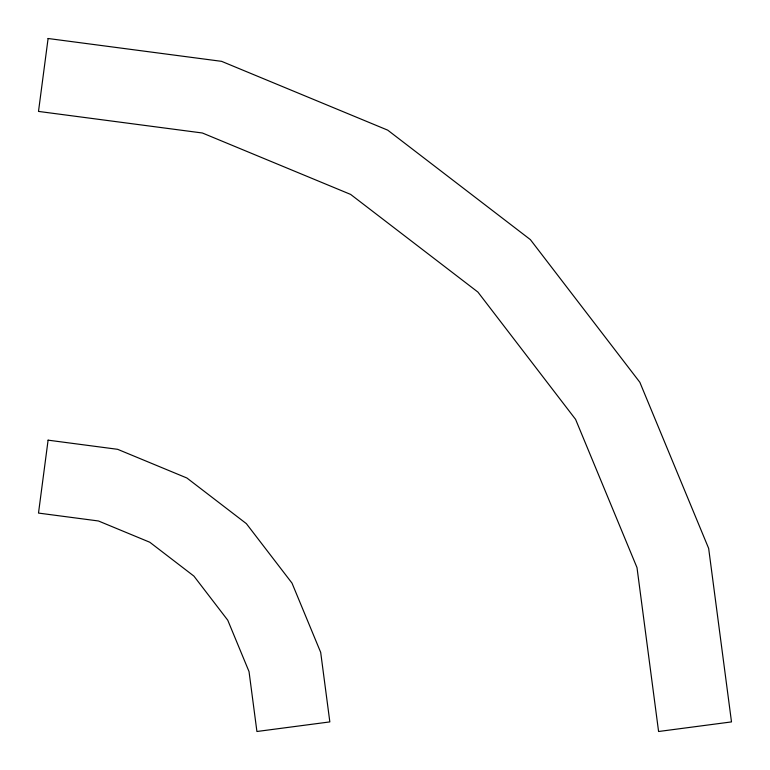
<?xml version="1.0" encoding="UTF-8"?>
<svg xmlns="http://www.w3.org/2000/svg" width="770" height="770" viewBox="0 0 770 770"><rect width="100%" height="100%" fill="white"/><g stroke="black" fill="none" stroke-linecap="round" stroke-linejoin="round"><path stroke-width="1.16" d="M48.096 38.5L38.5 111.419L202.385 132.998L350.619 194.406L477.92 292.08L575.594 419.381L637.002 567.615L658.581 731.5L731.5 721.904L708.66 548.413L639.851 382.286L530.376 239.624L387.714 130.149L221.587 61.34L48.096 38.5M48.096 440.161L38.5 513.08L98.425 520.972L149.794 542.244L193.905 576.095L227.756 620.206L249.028 671.575L256.92 731.5L329.839 721.904L320.686 652.373L292.003 583.111L246.362 523.639L186.889 477.997L117.627 449.314L48.096 440.161"/></g></svg>
